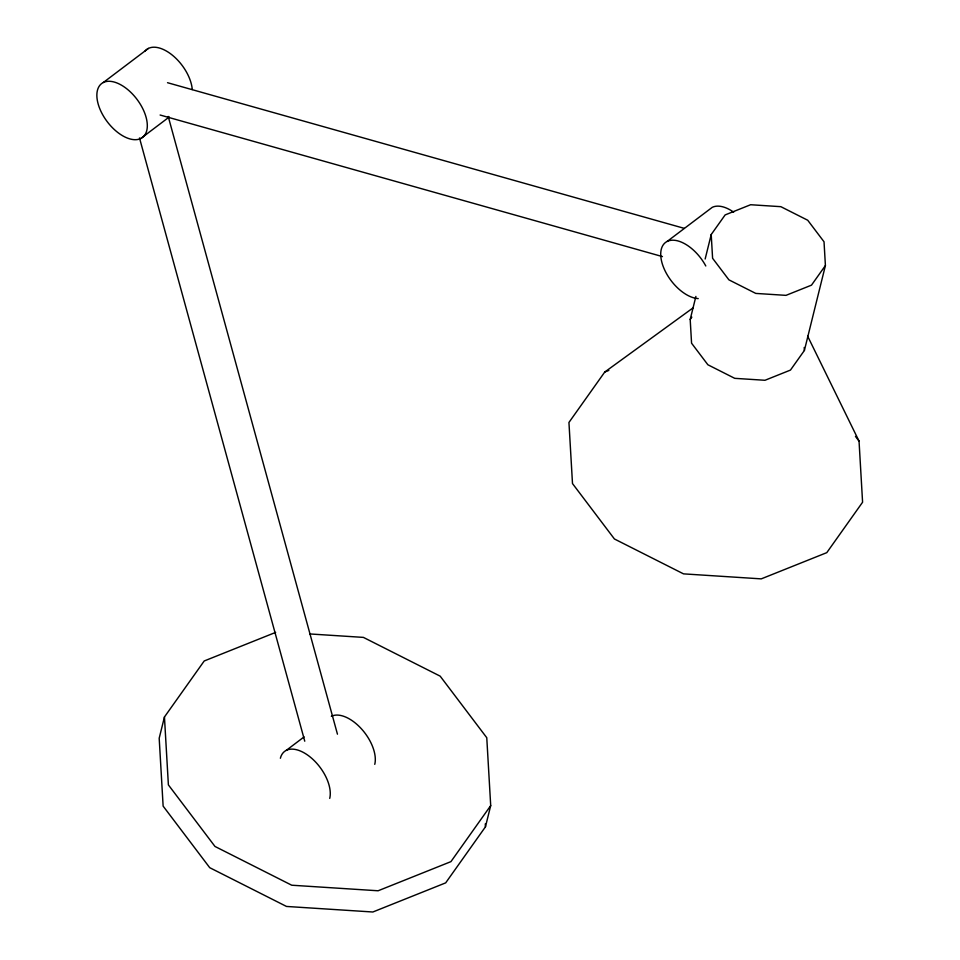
<?xml version="1.0" encoding="UTF-8"?>
<svg xmlns="http://www.w3.org/2000/svg" width="960" height="960" viewBox="0 0 960 960"><rect width="100%" height="100%" fill="white"/><g stroke="black" fill="none" stroke-linecap="round" stroke-linejoin="round"><path stroke-width="1.44" d="M275.664 632.388L204.216 660.972L164.448 716.988L159.192 738.228L163.128 806.112L209.724 867.684L286.488 906.444L372.852 912L445.68 882.864L485.448 826.848L490.704 805.62L486.768 737.724L440.172 676.152L363.408 637.392L309.804 633.948M705.156 258.996L711.216 234.528L725.136 214.92L750.624 204.732L780.852 206.676L807.72 220.236L824.028 241.788L825.408 265.548L804.384 350.472L790.464 370.08L764.976 380.28L734.748 378.336L707.88 364.764L691.572 343.212L690.192 319.452L695.892 296.424M693.204 307.776L604.74 372.048L568.944 422.46L572.496 483.564L614.424 538.98L683.52 573.864L761.244 578.868L826.788 552.648L862.584 502.224L859.044 441.12L807.624 336.132M690.192 319.452L691.836 317.148M825.408 265.548L811.488 285.156L786 295.356L755.772 293.412L728.904 279.84L712.596 258.288L711.216 234.528M490.704 805.62L450.936 861.636L378.108 890.772L291.744 885.216L214.98 846.456L168.384 784.884L164.448 716.988M103.344 82.488L148.38 48.432M140.832 138.48A33.816 18.612 52.9 0 0 127.344 89.256A33.816 18.612 52.9 0 0 98.088 103.716A33.816 18.612 52.9 0 0 140.832 138.48L169.272 116.964M667.2 241.404L712.236 207.348A33.816 18.612 52.9 0 1 733.68 212.172M286.32 750.336L304.092 736.896M604.74 372.048L608.844 370.404M167.52 82.704L684.288 228.36M160.116 115.02L662.448 256.596M855.468 436.404L859.044 441.12M168.216 116.448L337.452 734.172M139.488 137.94L304.764 741.204M804.216 347.496L804.384 350.472M485.28 823.896L485.448 826.848M698.22 298.596A33.816 18.612 52.9 0 1 664.572 269.784A33.816 18.612 52.9 0 1 671.436 240.252A33.816 18.612 52.9 0 1 705.792 265.98M145.104 50.976A33.816 18.612 52.9 0 1 172.488 55.272A33.816 18.612 52.9 0 1 192.264 89.532M331.356 716.28A33.816 18.612 52.9 0 1 361.548 728.964A33.816 18.612 52.9 0 1 374.76 764.34M280.38 758.268A33.816 18.612 52.9 0 1 310.308 757.104A33.816 18.612 52.9 0 1 329.724 798.396"/></g></svg>
